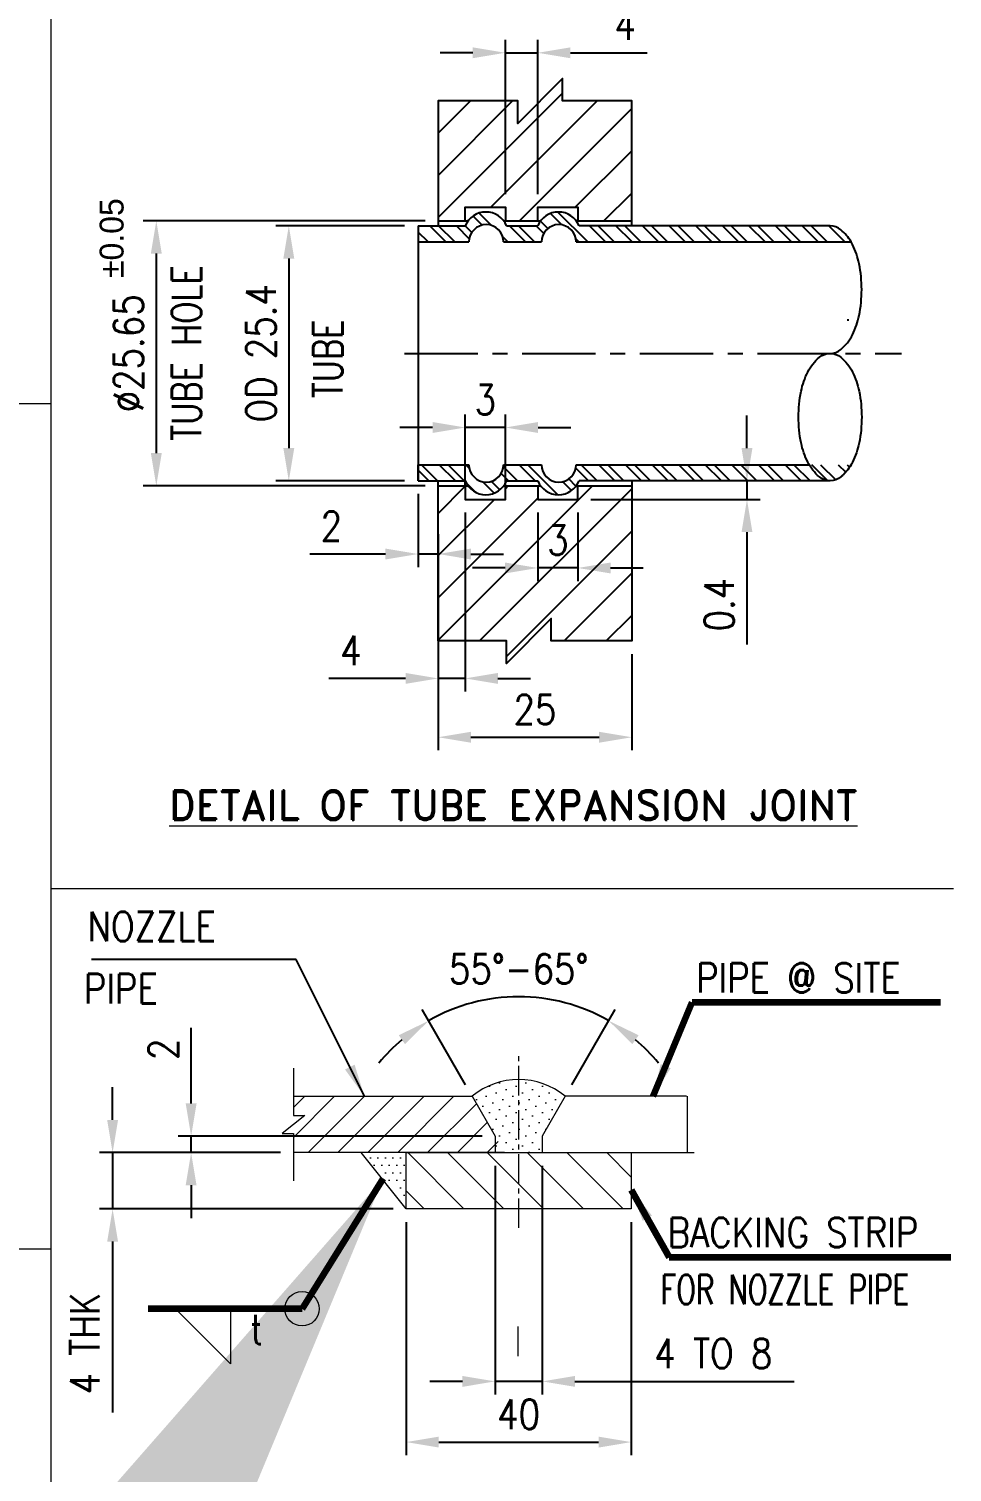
# Model space of a CAD drawing. Header units: millimetres. Extents: x 10144 to 11200, y -168 to 270.
# Drawn here: x 10407.9 to 10478.5, y -80.1 to 30.2 of the extents above; entities that cross this region are included whole.
import ezdxf
from ezdxf.enums import TextEntityAlignment as Align

# ---------------------------------------------------------------- set-up
doc = ezdxf.new("R2010")
doc.units = ezdxf.units.MM
doc.header["$LTSCALE"] = 3
for name, pattern in [('CENTER', [2, 1.25, -0.25, 0.25, -0.25]), ('CENTER2', [1.125, 0.75, -0.125, 0.125, -0.125]), ('PHANTOM2', [31.750000000000004, 15.875, -3.175, 3.175, -3.175, 3.175, -3.175])]:
    doc.linetypes.add(name, pattern=pattern)
doc.layers.get('0').update_dxf_attribs({"color": 5})
for name, color, linetype, lineweight in [('C_Center', 1, 'CENTER2', 9), ('D_Dimension', 6, 'Continuous', 9), ('E_Equipment', 5, 'Continuous', 13), ('Ha_Hatch', 1, 'Continuous', 5), ('I_Inside Diameter', 6, 'Continuous', 9), ('P_Phantom', 9, 'PHANTOM2', 13), ('T_Text', 5, 'Continuous', 13), ('W_Weld', 2, 'WELD', 18)]:
    doc.layers.add(name, color=color, linetype=linetype, lineweight=lineweight)
doc.layers.add('CEN', color=1, linetype='CENTER')
doc.layers.add('TEXT', color=5, linetype='Continuous')
doc.styles.add('ISOCP3', font='isocp3.shx')
doc.styles.add('NORMAL', font='ROMANS.SHX', dxfattribs={"width": 0.8})
doc.styles.add('ROMAND', font='romand')
doc.styles.add('ROMANS', font='ROMANS.shx', dxfattribs={"width": 0.85})
doc.styles.get("Standard").update_dxf_attribs({"font": 'txt', "width": 0.9})
doc.linetypes.add('WELD', pattern='A,0.004164,["x",ROMANS,S=0.004926,R=0,X=0,Y=-0.001649],0.008152', length=0.012316)
doc.dimstyles.new('111', dxfattribs={"dimscale": 40, "dimtxt": 2.5, "dimasz": 2.5, "dimexe": 1, "dimexo": 1, "dimgap": 1, "dimtad": 1, "dimdec": 0, "dimzin": 0, "dimdsep": 46, "dimtxsty": 'ROMANS', "dimcen": 1, "dimclrd": 6, "dimclre": 6, "dimclrt": 5, "dimadec": 0, "dimazin": 0, "dimtfac": 1, "dimtdec": 0, "dimtmove": 0, "dimatfit": 3, "dimfxl": 1, "dimtolj": 1, "dimtzin": 0, "dimlwd": -1, "dimlwe": -1, "dimarcsym": 0})
doc.dimstyles.new('MEGA_STD$0', dxfattribs={"dimtxt": 2.5, "dimasz": 2.5, "dimexe": 1, "dimexo": 1, "dimgap": 1, "dimtad": 1, "dimdec": 1, "dimdsep": 46, "dimtxsty": 'ISOCP3', "dimcen": 1, "dimclrd": 6, "dimclre": 6, "dimclrt": 5, "dimadec": 0, "dimazin": 0, "dimtfac": 1, "dimtdec": 1, "dimtmove": 0, "dimatfit": 3, "dimfxl": 1, "dimtolj": 1, "dimarcsym": 0})

# ---------------------------------------------------------------- blocks, each defined once
blk = doc.blocks.new('*D2795')
at = {"layer": 'Defpoints', "color": 0}
for p in [(10439.20402051492, 15.50949432079276), (10417.63893299697, -4.746040036615219), (10439.20402051492, -4.74604003661522)]:
    blk.add_point(p, dxfattribs=at)
at = {"layer": 'E_Equipment', "color": 6, "linetype": 'ByBlock', "lineweight": -2}
for p, q in [((10438.20402051492, 15.50949432079276), (10416.63893299697, 15.50949432079276)), ((10417.63893299697, 13.00949432079276), (10417.63893299697, -2.246040036615219)), ((10438.20402051492, -4.74604003661522), (10416.63893299697, -4.746040036615219))]:
    blk.add_line(p, q, dxfattribs=at)
at = {"layer": 'E_Equipment', "color": 6}
for points in [[(10418.05559966363, 13.00949432079276), (10417.2222663303, 13.00949432079276), (10417.63893299697, 15.50949432079276)], [(10417.2222663303, -2.246040036615219), (10418.05559966363, -2.246040036615219), (10417.63893299697, -4.746040036615219)]]:
    blk.add_solid(points, dxfattribs=at)
at = {"layer": 'E_Equipment', "color": 5, "insert": (10415.51393299697, 5.381727142088772), "char_height": 2.25, "attachment_point": 5, "rotation": 90, "style": 'ROMANS'}
blk.add_mtext('\\A1;%%C25.65', dxfattribs=at)
blk = doc.blocks.new('*D2796')
at = {"layer": 'Defpoints', "color": 0}
for p in [(10437.62641569301, 15.12586677614465), (10427.77422899888, -4.362412491965746), (10437.62641569301, -4.362412491965747)]:
    blk.add_point(p, dxfattribs=at)
at = {"layer": 'E_Equipment', "color": 6, "linetype": 'ByBlock', "lineweight": -2}
for p, q in [((10436.62641569301, 15.12586677614465), (10426.77422899888, 15.12586677614465)), ((10427.77422899888, 12.62586677614465), (10427.77422899888, -1.862412491965747)), ((10436.62641569301, -4.362412491965747), (10426.77422899888, -4.362412491965747))]:
    blk.add_line(p, q, dxfattribs=at)
at = {"layer": 'E_Equipment', "color": 6}
for points in [[(10428.19089566555, 12.62586677614465), (10427.35756233222, 12.62586677614465), (10427.77422899888, 15.12586677614465)], [(10427.35756233222, -1.862412491965747), (10428.19089566555, -1.862412491965747), (10427.77422899888, -4.362412491965747)]]:
    blk.add_solid(points, dxfattribs=at)
at = {"layer": 'E_Equipment', "color": 5, "insert": (10425.64922899888, 5.381727142091127), "char_height": 2.25, "attachment_point": 5, "rotation": 90, "style": 'ROMANS'}
blk.add_mtext('\\A1;OD 25.4', dxfattribs=at)
blk = doc.blocks.new('*D2797')
at = {"layer": 'Defpoints', "color": 0}
for p in [(10441.26919534733, -5.780281456089536), (10439.20402051492, -9.316364121194775), (10439.20402051492, -19.46497072968952)]:
    blk.add_point(p, dxfattribs=at)
at = {"layer": 'E_Equipment', "color": 6, "linetype": 'ByBlock', "lineweight": -2}
for p, q in [((10441.26919534733, -6.780281456089536), (10441.26919534733, -20.46497072968952)), ((10439.20402051492, -10.31636412119478), (10439.20402051492, -20.46497072968952)), ((10436.70402051492, -19.46497072968952), (10430.83794908634, -19.46497072968952)), ((10441.26919534733, -19.46497072968952), (10439.20402051492, -19.46497072968952)), ((10443.76919534733, -19.46497072968952), (10446.26919534733, -19.46497072968952))]:
    blk.add_line(p, q, dxfattribs=at)
at = {"layer": 'E_Equipment', "color": 6}
for points in [[(10436.70402051492, -19.88163739635619), (10436.70402051492, -19.04830406302285), (10439.20402051492, -19.46497072968952)], [(10443.76919534733, -19.04830406302285), (10443.76919534733, -19.88163739635619), (10441.26919534733, -19.46497072968952)]]:
    blk.add_solid(points, dxfattribs=at)
at = {"layer": 'E_Equipment', "color": 5, "insert": (10432.52098480063, -17.33997072968952), "char_height": 2.25, "attachment_point": 5, "style": 'ROMANS'}
blk.add_mtext('\\A1;4', dxfattribs=at)
blk = doc.blocks.new('*D2798')
at = {"layer": 'Defpoints', "color": 0}
for p in [(10439.20402051492, -16.60038110403319), (10454.00108295133, -16.60038110403388), (10454.00108295133, -23.96249173294106)]:
    blk.add_point(p, dxfattribs=at)
at = {"layer": 'E_Equipment', "color": 6, "linetype": 'ByBlock', "lineweight": -2}
for p, q in [((10439.20402051492, -17.60038110403319), (10439.20402051492, -24.96249173294106)), ((10454.00108295133, -17.60038110403388), (10454.00108295133, -24.96249173294106)), ((10441.70402051492, -23.96249173294106), (10451.50108295133, -23.96249173294106))]:
    blk.add_line(p, q, dxfattribs=at)
at = {"layer": 'E_Equipment', "color": 6}
for points in [[(10441.70402051492, -23.5458250662744), (10441.70402051492, -24.37915839960773), (10439.20402051492, -23.96249173294106)], [(10451.50108295133, -24.37915839960773), (10451.50108295133, -23.5458250662744), (10454.00108295133, -23.96249173294106)]]:
    blk.add_solid(points, dxfattribs=at)
at = {"layer": 'E_Equipment', "color": 5, "insert": (10446.60255173312, -21.83749173294106), "char_height": 2.25, "attachment_point": 5, "style": 'ROMANS'}
blk.add_mtext('\\A1;25', dxfattribs=at)
blk = doc.blocks.new('*D2799')
at = {"layer": 'Defpoints', "color": 0}
for p in [(10437.66951033632, -4.362412491967424), (10439.20402051492, -7.450420559862566), (10437.66951033632, -9.956467841853152)]:
    blk.add_point(p, dxfattribs=at)
at = {"layer": 'E_Equipment', "color": 6, "linetype": 'ByBlock', "lineweight": -2}
for p, q in [((10437.66951033632, -5.362412491967424), (10437.66951033632, -10.95646784185315)), ((10439.20402051492, -8.450420559862566), (10439.20402051492, -10.95646784185315)), ((10435.16951033632, -9.956467841853152), (10429.39451033632, -9.956467841853152)), ((10439.20402051492, -9.956467841853152), (10437.66951033632, -9.956467841853152)), ((10441.70402051492, -9.956467841853152), (10444.20402051492, -9.956467841853152))]:
    blk.add_line(p, q, dxfattribs=at)
at = {"layer": 'E_Equipment', "color": 6}
for points in [[(10435.16951033632, -10.37313450851982), (10435.16951033632, -9.539801175186486), (10437.66951033632, -9.956467841853152)], [(10441.70402051492, -9.539801175186486), (10441.70402051492, -10.37313450851982), (10439.20402051492, -9.956467841853152)]]:
    blk.add_solid(points, dxfattribs=at)
at = {"layer": 'E_Equipment', "color": 5, "insert": (10431.03201033632, -7.831467841853152), "char_height": 2.25, "attachment_point": 5, "style": 'ROMANS'}
blk.add_mtext('\\A1;2', dxfattribs=at)
blk = doc.blocks.new('*D2800')
at = {"layer": 'Defpoints', "color": 0}
for p in [(10446.81734200146, -5.780281456089536), (10449.88636235864, -5.780281456089536), (10446.81734200146, -11.0242963308476)]:
    blk.add_point(p, dxfattribs=at)
at = {"layer": 'E_Equipment', "color": 6, "linetype": 'ByBlock', "lineweight": -2}
for p, q in [((10446.81734200146, -6.780281456089536), (10446.81734200146, -12.0242963308476)), ((10449.88636235864, -6.780281456089536), (10449.88636235864, -12.0242963308476)), ((10444.31734200146, -11.0242963308476), (10441.81734200146, -11.0242963308476)), ((10449.88636235864, -11.0242963308476), (10446.81734200146, -11.0242963308476)), ((10452.38636235864, -11.0242963308476), (10454.88636235864, -11.0242963308476))]:
    blk.add_line(p, q, dxfattribs=at)
at = {"layer": 'E_Equipment', "color": 6}
for points in [[(10444.31734200146, -11.44096299751427), (10444.31734200146, -10.60762966418094), (10446.81734200146, -11.0242963308476)], [(10452.38636235864, -10.60762966418094), (10452.38636235864, -11.44096299751427), (10449.88636235864, -11.0242963308476)]]:
    blk.add_solid(points, dxfattribs=at)
at = {"layer": 'E_Equipment', "color": 5, "insert": (10448.35185218005, -8.899296330847601), "char_height": 2.25, "attachment_point": 5, "style": 'ROMANS'}
blk.add_mtext('\\A1;3', dxfattribs=at)
blk = doc.blocks.new('*D2801')
at = {"layer": 'Defpoints', "color": 0}
for p in [(10441.26919534733, -0.2871933176831929), (10441.26919534733, -5.780281456089536), (10444.33821570451, -5.780281456089536)]:
    blk.add_point(p, dxfattribs=at)
at = {"layer": 'E_Equipment', "color": 6, "linetype": 'ByBlock', "lineweight": -2}
for p, q in [((10441.26919534733, -4.780281456089536), (10441.26919534733, 0.7128066823168071)), ((10444.33821570451, -4.780281456089536), (10444.33821570451, 0.7128066823168071)), ((10438.76919534733, -0.2871933176831929), (10436.26919534733, -0.2871933176831929)), ((10444.33821570451, -0.2871933176831929), (10441.26919534733, -0.2871933176831929)), ((10446.83821570451, -0.2871933176831929), (10449.33821570451, -0.2871933176831929))]:
    blk.add_line(p, q, dxfattribs=at)
at = {"layer": 'E_Equipment', "color": 6}
for points in [[(10438.76919534733, -0.7038599843498596), (10438.76919534733, 0.1294733489834738), (10441.26919534733, -0.2871933176831929)], [(10446.83821570451, 0.1294733489834738), (10446.83821570451, -0.7038599843498596), (10444.33821570451, -0.2871933176831929)]]:
    blk.add_solid(points, dxfattribs=at)
at = {"layer": 'E_Equipment', "color": 5, "insert": (10442.80370552592, 1.837806682316807), "char_height": 2.25, "attachment_point": 5, "style": 'ROMANS'}
blk.add_mtext('\\A1;3', dxfattribs=at)
blk = doc.blocks.new('*D2802')
at = {"layer": 'Defpoints', "color": 0}
for p in [(10446.81734200146, 28.35476103643336), (10444.33821570451, 16.54373574026678), (10446.81734200146, 16.54373574026678)]:
    blk.add_point(p, dxfattribs=at)
at = {"layer": 'E_Equipment', "color": 6, "linetype": 'ByBlock', "lineweight": -2}
for p, q in [((10444.33821570451, 17.54373574026678), (10444.33821570451, 29.35476103643336)), ((10446.81734200146, 17.54373574026678), (10446.81734200146, 29.35476103643336)), ((10441.83821570451, 28.35476103643336), (10439.33821570451, 28.35476103643336)), ((10444.33821570451, 28.35476103643336), (10446.81734200146, 28.35476103643336)), ((10449.31734200146, 28.35476103643336), (10455.18341343003, 28.35476103643336))]:
    blk.add_line(p, q, dxfattribs=at)
at = {"layer": 'E_Equipment', "color": 6}
for points in [[(10441.83821570451, 27.9380943697667), (10441.83821570451, 28.77142770310003), (10444.33821570451, 28.35476103643336)], [(10449.31734200146, 28.77142770310003), (10449.31734200146, 27.9380943697667), (10446.81734200146, 28.35476103643336)]]:
    blk.add_solid(points, dxfattribs=at)
at = {"layer": 'E_Equipment', "color": 5, "insert": (10453.50037771575, 30.47976103643336), "char_height": 2.25, "attachment_point": 5, "style": 'ROMANS'}
blk.add_mtext('\\A1;4', dxfattribs=at)
blk = doc.blocks.new('*D2803')
at = {"layer": 'Defpoints', "color": 0}
for p in [(10466.12810493775, -4.362412491967424), (10449.88636235864, -5.780281456089536), (10462.81819745077, -5.780281456089537)]:
    blk.add_point(p, dxfattribs=at)
at = {"layer": 'E_Equipment', "color": 6, "linetype": 'ByBlock', "lineweight": -2}
for p, q in [((10462.81819745077, -1.862412491967424), (10462.81819745077, 0.6375875080325759)), ((10465.12810493775, -4.362412491967424), (10461.81819745077, -4.362412491967424)), ((10462.81819745077, -4.362412491967424), (10462.81819745077, -5.780281456089537)), ((10450.88636235864, -5.780281456089536), (10463.81819745077, -5.780281456089537)), ((10462.81819745077, -8.280281456089536), (10462.81819745077, -16.8784957418033))]:
    blk.add_line(p, q, dxfattribs=at)
at = {"layer": 'E_Equipment', "color": 6}
for points in [[(10462.4015307841, -1.862412491967424), (10463.23486411743, -1.862412491967424), (10462.81819745077, -4.362412491967424)], [(10463.23486411743, -8.280281456089536), (10462.4015307841, -8.280281456089536), (10462.81819745077, -5.780281456089537)]]:
    blk.add_solid(points, dxfattribs=at)
at = {"layer": 'E_Equipment', "color": 5, "insert": (10460.69319745077, -13.82938859894642), "char_height": 2.25, "attachment_point": 5, "rotation": 90, "style": 'ROMANS'}
blk.add_mtext('\\A1;0.4', dxfattribs=at)
blk = doc.blocks.new('*X3016')
at = {"color": 0}
for p, q in [((2174.610599627222, 2333.709625394195), (2211.064299060948, 2370.163324827921)), ((2174.610599627222, 2360.22612968869), (2184.547794766453, 2370.163324827921)), ((2187.580803355444, 2320.163324827922), (2237.580803355444, 2370.163324827921)), ((2214.09730764994, 2320.163324827922), (2264.097307649939, 2370.163324827921)), ((2240.613811944435, 2320.163324827922), (2290.613811944435, 2370.163324827921)), ((2267.130316238931, 2320.163324827922), (2317.13031623893, 2370.163324827922)), ((2293.646820533426, 2320.163324827922), (2337.051117239806, 2363.567621534302)), ((2320.163324827922, 2320.163324827922), (2346.756831431151, 2346.756831431151)), ((2346.679829122417, 2320.163324827922), (2356.462545622496, 2329.946041328))]:
    blk.add_line(p, q, dxfattribs=at)
blk = doc.blocks.new('*X3017')
at = {"color": 0}
for p, q in [((2326.030752884637, 2270.163324827922), (2276.030752884636, 2320.163324827922)), ((2361.386091943964, 2270.163324827922), (2311.386091943963, 2320.163324827922)), ((2396.741431003291, 2270.163324827922), (2346.741431003291, 2320.163324827922)), ((2432.096770062619, 2270.163324827922), (2382.096770062618, 2320.163324827922)), ((2467.452109121946, 2270.163324827922), (2417.452109121946, 2320.163324827922)), ((2474.610599627222, 2298.360173381973), (2452.807448181273, 2320.163324827922)), ((2290.675413825309, 2270.163324827922), (2274.610599627222, 2286.228139026009))]:
    blk.add_line(p, q, dxfattribs=at)
blk = doc.blocks.new('*D3028')
at = {"layer": 'Defpoints', "color": 0}
for p in [(10443.55101546907, -55.71222226744192), (10447.1614233263, -55.71222226744192), (10443.55101546907, -73.19906885907818)]:
    blk.add_point(p, dxfattribs=at)
at = {"layer": 'E_Equipment', "color": 6, "linetype": 'ByBlock', "lineweight": -2}
for p, q in [((10443.55101546907, -56.71222226744192), (10443.55101546907, -74.19906885907818)), ((10447.1614233263, -56.71222226744192), (10447.1614233263, -74.19906885907818)), ((10441.05101546907, -73.19906885907818), (10438.55101546907, -73.19906885907818)), ((10447.1614233263, -73.19906885907818), (10443.55101546907, -73.19906885907818)), ((10449.6614233263, -73.19906885907818), (10466.43297361239, -73.19906885907818))]:
    blk.add_line(p, q, dxfattribs=at)
at = {"layer": 'E_Equipment', "color": 6}
for points in [[(10441.05101546907, -73.61573552574485), (10441.05101546907, -72.78240219241151), (10443.55101546907, -73.19906885907818)], [(10449.6614233263, -72.78240219241151), (10449.6614233263, -73.61573552574485), (10447.1614233263, -73.19906885907818)]]:
    blk.add_solid(points, dxfattribs=at)
at = {"layer": 'E_Equipment', "color": 5, "insert": (10460.24190218382, -71.07406885907818), "char_height": 2.25, "attachment_point": 5, "style": 'ROMANS'}
blk.add_mtext('\\A1;4 TO 8', dxfattribs=at)
blk = doc.blocks.new('*D3029')
at = {"layer": 'Defpoints', "color": 0}
for p in [(10436.74518245086, -60.01774074085731), (10453.96725634442, -60.01774074085731), (10453.96725634442, -77.83824760420325)]:
    blk.add_point(p, dxfattribs=at)
at = {"layer": 'E_Equipment', "color": 6, "linetype": 'ByBlock', "lineweight": -2}
for p, q in [((10436.74518245086, -61.01774074085731), (10436.74518245086, -78.83824760420325)), ((10453.96725634442, -61.01774074085731), (10453.96725634442, -78.83824760420325)), ((10439.24518245086, -77.83824760420325), (10451.46725634442, -77.83824760420325))]:
    blk.add_line(p, q, dxfattribs=at)
at = {"layer": 'E_Equipment', "color": 6}
for points in [[(10439.24518245086, -77.42158093753658), (10439.24518245086, -78.25491427086992), (10436.74518245086, -77.83824760420325)], [(10451.46725634442, -78.25491427086992), (10451.46725634442, -77.42158093753658), (10453.96725634442, -77.83824760420325)]]:
    blk.add_solid(points, dxfattribs=at)
at = {"layer": 'E_Equipment', "color": 5, "insert": (10445.35621939764, -75.71324760420325), "char_height": 2.25, "attachment_point": 5, "style": 'ROMANS'}
blk.add_mtext('\\A1;40', dxfattribs=at)
blk = doc.blocks.new('*D3030')
at = {"layer": 'Defpoints', "color": 0}
for p in [(10442.96255944963, -44.00144630994646), (10441.79404752964, -51.40670379402661), (10448.91839126554, -51.40670379402661), (10444.27983977934, -55.71222226744192), (10446.43259901603, -55.71222226744192)]:
    blk.add_point(p, dxfattribs=at)
at = {"layer": 'E_Equipment', "color": 6, "linetype": 'ByBlock', "lineweight": -2}
for p, q in [((10441.29404752962, -50.54067839024934), (10437.96395027028, -44.77278074311951)), ((10449.41839126552, -50.5406783902318), (10452.74848852472, -44.77278074286174))]:
    blk.add_line(p, q, dxfattribs=at)
for start, end in [(60.00000000118553, 120.0000000008115), (130.4056072252055, 140.8112144496019), (39.18878555239105, 49.59439277678744)]:
    blk.add_arc((10445.35621939773, -57.57656645465414), 13.7845382545226, start, end, dxfattribs=at)
at = {"layer": 'E_Equipment', "color": 6}
for points in [[(10436.66135533404, -47.42045218550352), (10436.1809617505, -46.7395216094947), (10438.4639502703, -45.63880614689678)], [(10454.53147704457, -46.73952160917522), (10454.05108346106, -47.42045218520071), (10452.24848852474, -45.63880614665655)]]:
    blk.add_solid(points, dxfattribs=at)
at = {"layer": 'E_Equipment', "color": 5, "insert": (10445.35621939768, -41.66702820013154), "char_height": 2.25, "attachment_point": 5, "style": 'ROMANS'}
blk.add_mtext('55%%D-65%%D', dxfattribs=at)
blk = doc.blocks.new('*D3031')
at = {"layer": 'Defpoints', "color": 0}
for p in [(10420.30259381008, -54.44986153217769), (10443.55101546907, -54.44986153217769), (10428.13414550412, -55.71222226781617)]:
    blk.add_point(p, dxfattribs=at)
at = {"layer": 'E_Equipment', "color": 6, "linetype": 'ByBlock', "lineweight": -2}
for p, q in [((10420.30259381008, -51.94986153217769), (10420.30259381008, -46.17486153217623)), ((10442.55101546907, -54.44986153217769), (10419.30259381008, -54.44986153217769)), ((10420.30259381008, -55.71222226781617), (10420.30259381008, -54.44986153217769)), ((10427.13414550412, -55.71222226781617), (10419.30259381008, -55.71222226781617)), ((10420.30259381008, -58.21222226781617), (10420.30259381008, -60.71222226781617))]:
    blk.add_line(p, q, dxfattribs=at)
at = {"layer": 'E_Equipment', "color": 6}
for points in [[(10419.88592714341, -51.94986153217769), (10420.71926047674, -51.94986153217769), (10420.30259381008, -54.44986153217769)], [(10420.71926047674, -58.21222226781617), (10419.88592714341, -58.21222226781617), (10420.30259381008, -55.71222226781617)]]:
    blk.add_solid(points, dxfattribs=at)
at = {"layer": 'E_Equipment', "color": 5, "insert": (10418.17759381008, -47.81236153217696), "char_height": 2.25, "attachment_point": 5, "rotation": 90, "style": 'ROMANS'}
blk.add_mtext('\\A1;2', dxfattribs=at)
blk = doc.blocks.new('*D3032')
at = {"layer": 'Defpoints', "color": 0}
for p in [(10428.13414550412, -55.71222226781617), (10414.29723975484, -60.0177407408573), (10436.74518245086, -60.01774074085731)]:
    blk.add_point(p, dxfattribs=at)
at = {"layer": 'E_Equipment', "color": 6, "linetype": 'ByBlock', "lineweight": -2}
for p, q in [((10414.29723975484, -53.21222226781617), (10414.29723975484, -50.71222226781617)), ((10427.13414550412, -55.71222226781617), (10413.29723975484, -55.71222226781617)), ((10414.29723975484, -55.71222226781617), (10414.29723975484, -60.01774074085731)), ((10435.74518245086, -60.01774074085731), (10413.29723975484, -60.01774074085731)), ((10414.29723975484, -62.51774074085731), (10414.29723975484, -75.57845502657253))]:
    blk.add_line(p, q, dxfattribs=at)
at = {"layer": 'E_Equipment', "color": 6}
for points in [[(10413.88057308818, -53.21222226781617), (10414.71390642151, -53.21222226781617), (10414.29723975484, -55.71222226781617)], [(10414.71390642151, -62.51774074085731), (10413.88057308818, -62.51774074085731), (10414.29723975484, -60.01774074085731)]]:
    blk.add_solid(points, dxfattribs=at)
at = {"layer": 'E_Equipment', "color": 5, "insert": (10412.17223975484, -70.29809788371492), "char_height": 2.25, "attachment_point": 5, "rotation": 90, "style": 'ROMANS'}
blk.add_mtext('\\A1;4 THK', dxfattribs=at)

msp = doc.modelspace()

# ---------------------------------------------------------------- hatches: boundary and pattern name
h = msp.add_hatch()
h.set_pattern_fill('ANSI31', color=8, scale=18.26797831656341, style=0)
h.set_pattern_definition([(44.99999999999999, (7363.417095340992, 17.54319853990891), (-1.614676418276349, 1.614676418276349), [])])
h.paths.add_polyline_path([(10438.3717518113, -6.526972613734184), (10442.10146405094, -6.526972613734184), (10442.10146405094, -11.32231692183212), (10438.3717518113, -11.32231692183212)], flags=9)
h.paths.add_polyline_path([(10446.48699606024, -6.526972613734184), (10450.21670829987, -6.526972613734184), (10450.21670829987, -11.32231692183212), (10446.48699606024, -11.32231692183212)], flags=24)
h.paths.add_polyline_path([(10440.85447707241, -6.526972613734184), (10444.58418931203, -6.526972613734184), (10444.58418931203, -11.32231692183212), (10440.85447707241, -11.32231692183212)], flags=24)
h.paths.add_polyline_path([(10443.71292273317, -6.526972613734184), (10447.4426349728, -6.526972613734184), (10447.4426349728, -11.32231692183212), (10443.71292273317, -11.32231692183212)], flags=24)
h.paths.add_polyline_path([(10447.82994856726, -16.60038110403388), (10454.00108295133, -16.60038110403388), (10454.00108295133, -4.74604003661655), (10449.88636235864, -4.746040036616895), (10449.88636235864, -5.780281456089536), (10446.81734200146, -5.780281456089536), (10446.81734200146, -4.746040036616895), (10444.33821570451, -4.746040036615884), (10444.33821570451, -5.780281456089536), (10441.26919534733, -5.780281456089536), (10441.26919534733, -4.74604003661554), (10439.20402051492, -4.74604003661554), (10439.20402051492, -16.60038110403353), (10444.41940759574, -16.60038110403388), (10444.41940759574, -18.32670505494888), (10447.82994856726, -14.87405715311819)])
h.paths.add_polyline_path([(10445.28997699215, 24.6715084397138), (10439.20402051492, 24.6715084397138), (10439.20402051492, 15.50949432079276), (10441.26919534733, 15.50949432079276), (10441.26919534733, 16.54373574026644), (10444.33821570451, 16.54373574026644), (10444.33821570451, 15.50949432079276), (10446.81734200146, 15.50949432079377), (10446.81734200146, 16.54373574026644), (10449.88636235864, 16.54373574026644), (10449.88636235864, 15.50949432079377), (10454.00108295133, 15.50949432079311), (10454.00108295133, 24.6715084397138), (10448.70647731866, 24.6715084397138), (10448.70647731866, 26.39783239062949), (10445.28997699214, 22.94518448879912)])
h = msp.add_hatch()
h.set_pattern_fill('ANSI32', color=8, scale=3.836275446478317, angle=90, style=0)
h.set_pattern_definition([(135, (10017.40701273475, -585.0420719416874), (-1.017246143514101, -1.0172461435141), []), (135, (10017.40701273475, -584.3639078471494), (-1.017246143514101, -1.0172461435141), [])])
edge = h.paths.add_edge_path()
edge.add_line((10449.75054175621, 13.89825863327163), (10470.7783503134, 13.89825863327163))
edge.add_arc((10467.75137825571, 12.14463224104779), 3.498251757887197, 30.08515095192864, 50.13016145197799)
edge.add_arc((10469.17690743932, 13.85137097902599), 1.274495797118825, 50.13016145202957, 89.9999999999568)
edge.add_line((10469.17690743932, 15.12586677614465), (10449.98097563873, 15.12586677614465))
edge.add_arc((10448.39674269643, 14.47014346518593), 1.714574896601968, 22.48495056385458, 157.5150494361874)
edge.add_line((10446.81250975413, 15.12586677614465), (10444.4328289846, 15.12586677614465))
edge.add_arc((10442.8485960423, 14.47014346518593), 1.714574896601968, 22.48495056385458, 157.5150494361874)
edge.add_line((10441.26436309999, 15.12586677614465), (10437.66951033632, 15.12586677614465))
edge.add_line((10437.66951033632, 15.12586677614465), (10437.66951033632, 13.89825863327129))
edge.add_line((10437.66951033632, 13.89825863327163), (10441.55240545314, 13.89825863327163))
edge.add_arc((10442.87740027762, 13.89380469328172), 1.325002310372128, 0.19259773530467328, 179.8074022648996, ccw=False)
edge.add_line((10444.20239510209, 13.89825863327163), (10447.10055210727, 13.89825863327163))
edge.add_arc((10448.42554693174, 13.89380469328172), 1.325002310372128, 0.19259773530467328, 179.8074022648996, ccw=False)
h = msp.add_hatch()
h.set_pattern_fill('ANSI32', color=8, scale=3.836275446478317, angle=90, style=0)
h.set_pattern_definition([(135, (5156.272739283253, -1222.35967632155), (-1.0172461435141, -1.0172461435141), []), (135, (5156.272739283253, -1221.681512227011), (-1.0172461435141, -1.0172461435141), [])])
edge = h.paths.add_edge_path()
edge.add_line((10449.75054175621, -3.134804349094061), (10470.7783503134, -3.134804349094061))
edge.add_arc((10467.75137825571, -1.381177956872913), 3.498251757886376, 309.86983854804896, 329.9148490480946, ccw=False)
edge.add_arc((10469.17690743932, -3.087916694847784), 1.274495797120099, 269.99999999999966, 309.8698385479226, ccw=False)
edge.add_line((10469.17690743932, -4.362412491967769), (10449.98097563873, -4.362412491967769))
edge.add_arc((10448.39674269643, -3.706689181008708), 1.714574896601968, 202.4849505633883, 337.51504943662, ccw=False)
edge.add_line((10446.81250975413, -4.362412491967769), (10444.4328289846, -4.362412491967769))
edge.add_arc((10442.8485960423, -3.706689181008708), 1.714574896601968, 202.4849505633883, 337.51504943662, ccw=False)
edge.add_line((10441.26436309999, -4.362412491967769), (10437.66951033632, -4.362412491967769))
edge.add_line((10437.66951033632, -4.362412491967769), (10437.66951033632, -3.134804349094062))
edge.add_line((10437.66951033632, -3.134804349094061), (10441.55240545314, -3.134804349094061))
edge.add_arc((10442.87740027762, -3.130350409104838), 1.325002310372128, 180.1925977351004, 359.807402264689)
edge.add_line((10444.20239510209, -3.134804349094061), (10447.10055210727, -3.134804349094061))
edge.add_arc((10448.42554693174, -3.130350409104838), 1.325002310372128, 180.1925977351004, 359.807402264689)
at = {"layer": 'W_Weld'}
h = msp.add_hatch(dxfattribs=at)
h.set_pattern_fill('DOTS', color=256, scale=0.4499999999999999, angle=315, style=0)
h.set_pattern_definition([(315, (10108.47561576779, 2392.468928201422), (0.7577091102152096, 0.2525697034050697), [0, -0.7143749999999998])])
h.paths.add_polyline_path([(10447.1614233263, -55.71222226744192), (10447.1614233263, -54.44986153217769), (10448.91839126554, -51.40670379402661, 0.1741935592287023), (10445.35621939768, -50.12685401266287), (10445.35621939768, -55.71222226744192)])
h.paths.add_polyline_path([(10445.35621939768, -55.71222226744192), (10445.35621939768, -50.12685401266287, 0.1741935592287062), (10441.79404752964, -51.40670379402661), (10443.55101546907, -54.44986153217769), (10443.55101546907, -55.71222226744192)])
h = msp.add_hatch(dxfattribs=at)
h.set_pattern_fill('DOTS', color=256, scale=9.185400000003392, angle=180, style=0)
h.set_pattern_definition([(360, (10163.33611028997, -334.5327256166499), (0.2870437500001061, 0.574087500000212), [0, -0.5740875000002118])])
h.paths.add_polyline_path([(10436.74518245086, -59.15663704615426), (10433.30076767224, -55.71222226744192), (10436.74518245086, -55.71222226744192)])

# ---------------------------------------------------------------- linework, layer by layer
for p, q in [((10439.20402051492, 15.50949432079276), (10441.48495500632, 15.50949432079276)), ((10444.21223707828, 15.50949432079276), (10447.03310166045, 15.50949432079444)), ((10449.76038373241, 15.50949432079444), (10454.00108295133, 15.50949432079311)), ((10437.66951033632, 15.12586677614465), (10437.66951033632, 13.89825863327163)), ((10437.66951033632, 15.12586677614465), (10441.26436309999, 15.12586677614465)), ((10444.4328289846, 15.12586677614465), (10446.81250975413, 15.12586677614465)), ((10437.66951033632, 13.89825863327163), (10437.66951033632, -4.362412491965747)), ((10437.66951033632, 13.89825863327163), (10441.55240545314, 13.89825863327163)), ((10444.20239510209, 13.89825863327163), (10447.10055210727, 13.89825863327163)), ((10437.66951033632, -4.362412491967424), (10437.66951033632, -3.134804349094061)), ((10437.66951033632, -3.134804349094061), (10441.55240545314, -3.134804349094061)), ((10444.20239510209, -3.134804349094061), (10447.10055210727, -3.134804349094061)), ((10437.66951033632, -4.362412491967424), (10441.26436309999, -4.362412491967424)), ((10444.4328289846, -4.362412491967424), (10446.81250975413, -4.362412491967424)), ((10439.20402051492, -4.74604003661522), (10441.48495500632, -4.74604003661522)), ((10444.21223707828, -4.74604003661522), (10447.03310166045, -4.746040036616895)), ((10449.76038373241, -4.746040036616895), (10454.00108295133, -4.746040036616206))]:
    msp.add_line(p, q)
for points in [[(10454.00108295133, 15.12586677614433), (10454.00108295133, 24.67150843971414), (10448.70647731866, 24.67150843971414), (10448.70647731866, 26.39783239062949), (10445.28997699214, 22.9451844887988), (10445.28997699214, 24.67150843971414), (10439.20402051492, 24.67150843971414), (10439.20402051492, 15.12586677614433)], [(10441.26919534733, 15.50949432079242), (10441.26919534733, 16.54373574026644), (10444.33821570451, 16.54373574026644), (10444.33821570451, 15.50949432079242)], [(10446.81734200146, 15.50949432079242), (10446.81734200146, 16.54373574026644), (10449.88636235864, 16.54373574026644), (10449.88636235864, 15.50949432079242)], [(10449.75054175621, -3.134804349094061), (10467.57546456524, -3.134804349094061)], [(10454.00108295133, -4.362412491965747), (10454.00108295133, -16.60038110403353), (10447.82994856726, -16.60038110403353), (10447.82994856726, -14.87405715311819), (10444.41940759574, -18.32670505494888), (10444.41940759574, -16.60038110403353), (10439.20402051492, -16.60038110403319), (10439.20402051492, -4.362412491965747)], [(10441.26919534733, -4.74604003661522), (10441.26919534733, -5.780281456089536), (10444.33821570451, -5.780281456089536), (10444.33821570451, -4.74604003661522)], [(10446.81734200146, -4.74604003661522), (10446.81734200146, -5.780281456089536), (10449.88636235864, -5.780281456089536), (10449.88636235864, -4.74604003661522)]]:
    msp.add_lwpolyline(points)
for points in [[(10449.75054175621, 13.89825863327163), (10470.7783503134, 13.89825863327163, 0.0876865655471823), (10469.99391748234, 14.82954996391094, 0.1757414449792206), (10469.17690743932, 15.12586677614465), (10449.98097563873, 15.12586677614465)], [(10469.17690743932, 5.38172714208913, 0.1757414449794233), (10469.99391748234, 5.67804395432385, 0.1040113527381309), (10470.88540260045, 6.80872335308241, 0.0645347210072002), (10471.39272361151, 8.282673055772918, 0.0506934049136579), (10471.59308446744, 10.25379695911706, 0.0506934049134137), (10471.39272361151, 12.2249208624565, 0.0645347210072137), (10470.88540260045, 13.69887056515137, 0.0161772442799781), (10470.77835031339, 13.89825863327163, 0.1757414449792206)], [(10470.48992694175, 7.946366820754703, -0.0247503236083598), (10470.61587203248, 7.940128635871789, -0.1040113527381309)], [(10470.7783503134, -3.134804349094061), (10470.7783503134, -3.134804349094061, -0.0876865655471823), (10469.99391748234, -4.066095679733714, -0.1757414449792206), (10469.17690743932, -4.362412491967424), (10449.98097563873, -4.362412491967424)]]:
    msp.add_lwpolyline(points, format="xyb")
msp.add_lwpolyline([(10469.17690743932, 5.38172714208913, -0.1757414449794356), (10469.99391748234, 5.08541032985473, -0.1040113527381309), (10470.88540260045, 3.954730931095825, -0.0645347210072002), (10471.39272361151, 2.480781228404995, -0.0506934049136579), (10471.59308446744, 0.5096573250615184, -0.0506934049134137), (10471.39272361151, -1.46146657827757, -0.0645347210072137), (10470.88540260045, -2.935416280972787, -0.1040113527381719), (10469.99391748234, -4.066095679732703, -0.1757414449791877), (10469.17690743932, -4.362412491965747, -0.1757414449795767), (10468.3598973963, -4.066095679731692, -0.1040113527383232), (10467.46841227819, -2.935416280972787, -0.0645347210068552), (10466.96109126713, -1.461466578279247, -0.0506934049132023), (10466.76073041121, 0.5096573250615184, -0.0506934049132708), (10466.96109126713, 2.480781228406326, -0.0645347210066287), (10467.46841227819, 3.954730931095825, -0.1040113527386267), (10468.3598973963, 5.085410329853373, -0.1757414449803548)], format="xyb", close=True)
for centre, radius, start, end in [((10442.8485960423, 14.47014346518593), 1.714574896601968, 22.48495056437517, 157.515049435605), ((10448.39674269643, 14.47014346518593), 1.714574896601968, 22.48495056437517, 157.5150494356215), ((10442.87740027762, 13.89380469328172), 1.325002310372128, 0.1925977351028139, 179.8074022648975), ((10448.42554693174, 13.89380469328172), 1.325002310372128, 0.1925977351025066, 179.8074022648975), ((10442.87740027762, -3.130350409104838), 1.325002310372128, 180.1925977351015, 359.8074022648982), ((10448.42554693174, -3.130350409104838), 1.325002310372128, 180.1925977351015, 359.8074022648985), ((10442.8485960423, -3.706689181009054), 1.714574896601968, 202.4849505643949, 337.5150494356243), ((10448.39674269643, -3.706689181009054), 1.714574896601968, 202.4849505643785, 337.5150494356243)]:
    msp.add_arc(centre, radius, start, end)
at = {"layer": 'C_Center'}
for p, q in [((10445.35621939768, -61.46424447829972), (10445.35621939768, -48.16369760332577)), ((10445.28540220005, -69.01094821853073), (10445.28540220005, -71.59393897374136))]:
    msp.add_line(p, q, dxfattribs=at)
at = {"layer": 'CEN', "ltscale": 1.5}
msp.add_line((10436.6145253822, 5.381727142091126), (10474.64861227143, 5.381727142091126), dxfattribs=at)
at = {"layer": 'D_Dimension'}
for p, q in [((10423.32430062259, -71.86285990900771), (10419.14287872289, -67.68143800930531)), ((10423.32430062259, -67.68143800930531), (10423.32430062259, -71.86285990900771))]:
    msp.add_line(p, q, dxfattribs=at)
msp.add_circle((10428.78943251086, -67.64991912368063), 1.312499999999702, dxfattribs=at)
at = {"layer": 'E_Equipment'}
for p, q in [((10409.56728733445, 138.3678968054229), (10409.56728733445, -162.4655470727963)), ((10165.35907432483, 1.558648059500513), (10409.56728733445, 1.558648059500513)), ((10409.56728733445, -35.51911350036841), (10478.6184409243, -35.51911350036841)), ((10428.13414550412, -51.40670379402661), (10441.79404752964, -51.40670379402661)), ((10458.19573110491, -51.40670379402661), (10448.91839126554, -51.40670379402661)), ((10458.27277481788, -55.71222226744192), (10458.26895601841, -51.40680691351292)), ((10165.35907432483, -63.06149822862392), (10409.56728733445, -63.06149822862392))]:
    msp.add_line(p, q, dxfattribs=at)
msp.add_lwpolyline([(10436.74518245086, -55.71222226744192), (10453.96725634442, -55.71222226744192), (10453.96725634442, -60.01774074085731), (10436.74518245086, -60.01774074085731)], close=True, dxfattribs=at)
at = {"layer": 'I_Inside Diameter'}
for p, q in [((10444.27983977934, -55.71222226744192), (10428.13414550412, -55.71222226744192)), ((10446.43259901603, -55.71222226744192), (10458.76796822143, -55.71222226744192))]:
    msp.add_line(p, q, dxfattribs=at)
at = {"layer": 'P_Phantom', "ltscale": 0.6}
msp.add_lwpolyline([(10428.13414550412, -49.25394455731885), (10428.13414550412, -52.87058007497683), (10428.99524919878, -52.87058007497683), (10427.27304180927, -54.2483459864917), (10428.13414550412, -54.2483459864917), (10428.13414550412, -57.86498150414965)], dxfattribs=at)
at = {"layer": 'W_Weld'}
for p, q in [((10441.79404752964, -51.40670379402661), (10443.55101546907, -54.44986153217769)), ((10448.91839126554, -51.40670379402661), (10447.1614233263, -54.44986153217769)), ((10443.55101546907, -54.44986153217769), (10443.55101546907, -55.71222226744192)), ((10447.1614233263, -54.44986153217769), (10447.1614233263, -55.71222226744192)), ((10436.74518245086, -60.01774074085731), (10433.30076767224, -55.71222226744192))]:
    msp.add_line(p, q, dxfattribs=at)
msp.add_arc((10445.35621939768, -55.7240280281078), 5.597174015433574, 50.47437310625555, 129.5256268937203, dxfattribs=at)

# ---------------------------------------------------------------- block references
at = {"layer": 'Ha_Hatch', "xscale": 0.08611036946814465, "yscale": 0.08611036946814465, "zscale": 0.08611036946814465}
for name in ['*X3016', '*X3017']:
    msp.add_blockref(name, (10240.87762332062, -255.5023433949606), dxfattribs=at)

# ---------------------------------------------------------------- texts
at = {"layer": 'E_Equipment', "style": 'NORMAL', "width": 0.8}
for s, p in [('TUBE HOLE', (10419.94332223298, 5.404246395741209)), ('TUBE', (10430.76284005532, 4.951264962527971))]:
    msp.add_text(s, height=2.25, rotation=90, dxfattribs=at).set_placement(p, align=Align.MIDDLE)
at = {"layer": 'T_Text', "style": 'ROMAND'}
msp.add_text('%%UDETAIL OF TUBE EXPANSION JOINT', height=2.25, dxfattribs=at).set_placement((10444.95233226987, -30.28481374815831), align=Align.CENTER)
at = {"layer": 'TEXT', "color": 5, "lineweight": 5}
msp.add_text('%%P0.05', height=1.826797831656341, rotation=90, dxfattribs=at).set_placement((10414.21944387641, 14.18665792236627), align=Align.MIDDLE)
at = {"layer": 'TEXT', "style": 'ROMANS'}
for s, width, p in [('NOZZLE', 0.85, (10412.37001294385, -39.55317833185859)), ('PIPE @ SITE', 0.85, (10458.92723279609, -43.47545470415196)), ('PIPE', 0.85, (10412.10215580099, -44.30317833185859)), ('BACKING STRIP', 0.85, (10456.74224465781, -62.94603547471567)), (' FOR NOZZLE PIPE', 0.7, (10455.12801055853, -67.30317833185856)), ('t', 0.85, (10424.81269543138, -70.3497865197057))]:
    msp.add_text(s, height=2.25, dxfattribs=dict(at, width=width)).set_placement(p)

# ---------------------------------------------------------------- dimensions: what is measured, and where the dimension line sits
at = {"layer": 'E_Equipment'}
for base, p1, p2, text, picture, middle in [((10446.81734200146, 28.35476103643336), (10444.33821570451, 16.54373574026678), (10446.81734200146, 16.54373574026678), '4', '*D2802', (10453.50037771575, 28.35476103643336)), ((10441.26919534733, -0.2871933176831929), (10444.33821570451, -5.780281456089536), (10441.26919534733, -5.780281456089536), '3', '*D2801', (10442.80370552592, -0.2871933176831929)), ((10437.66951033632, -9.956467841853152), (10439.20402051492, -7.450420559862566), (10437.66951033632, -4.362412491967424), '2', '*D2799', (10431.03201033632, -9.956467841853152)), ((10439.20402051492, -19.46497072968952), (10441.26919534733, -5.780281456089536), (10439.20402051492, -9.316364121194775), '4', '*D2797', (10432.52098480063, -19.46497072968952)), ((10446.81734200146, -11.0242963308476), (10449.88636235864, -5.780281456089536), (10446.81734200146, -5.780281456089536), '3', '*D2800', (10448.35185218005, -11.0242963308476)), ((10443.55101546907, -73.19906885907818), (10447.1614233263, -55.71222226744192), (10443.55101546907, -55.71222226744192), '4 TO 8', '*D3028', (10460.24190218382, -73.19906885907818))]:
    dim = msp.add_linear_dim(base=base, p1=p1, p2=p2, text=text, dimstyle='MEGA_STD$0', override={"dimtxt": 2.25, "dimtxsty": 'ROMANS', "dimfxl": 2, "dimarcsym": 1}, dxfattribs=at)
    dim.commit()
    dim.dimension.update_dxf_attribs({"geometry": picture, "text_midpoint": middle, "dimtype": 160})
for base, p1, p2, angle, text, picture, middle in [((10417.63893299697, -4.746040036615219), (10439.20402051492, 15.50949432079276), (10439.20402051492, -4.74604003661522), 90, '%%C25.65', '*D2795', (10415.51393299697, 5.381727142088772)), ((10462.81819745077, -5.780281456089537), (10466.12810493775, -4.362412491967424), (10449.88636235864, -5.780281456089536), 90, '0.4', '*D2803', (10460.69319745077, -13.82938859894642)), ((10420.30259381008, -54.44986153217769), (10428.13414550412, -55.71222226781617), (10443.55101546907, -54.44986153217769), 270, '2', '*D3031', (10418.17759381008, -47.81236153217696))]:
    dim = msp.add_linear_dim(base=base, p1=p1, p2=p2, angle=angle, text=text, dimstyle='MEGA_STD$0', override={"dimtxt": 2.25, "dimtxsty": 'ROMANS', "dimfxl": 2, "dimarcsym": 1}, dxfattribs=at)
    dim.commit()
    dim.dimension.update_dxf_attribs({"geometry": picture, "text_midpoint": middle})
for base, p1, p2, angle, text, picture, middle in [((10427.77422899888, -4.362412491965747), (10437.62641569301, 15.12586677614465), (10437.62641569301, -4.362412491965747), 90, 'OD 25.4', '*D2796', (10427.77422899888, 5.381727142091127)), ((10414.29723975484, -60.01774074085731), (10428.13414550412, -55.71222226781617), (10436.74518245086, -60.01774074085731), 270, '4 THK', '*D3032', (10414.29723975484, -70.29809788371492))]:
    dim = msp.add_linear_dim(base=base, p1=p1, p2=p2, angle=angle, text=text, dimstyle='MEGA_STD$0', override={"dimtxt": 2.25, "dimtxsty": 'ROMANS', "dimfxl": 2, "dimarcsym": 1}, dxfattribs=at)
    dim.commit()
    dim.dimension.update_dxf_attribs({"geometry": picture, "text_midpoint": middle, "dimtype": 160})
for base, p1, p2, text, picture, middle in [((10454.00108295133, -23.96249173294106), (10439.20402051492, -16.60038110403319), (10454.00108295133, -16.60038110403388), '25', '*D2798', (10446.60255173312, -21.83749173294106)), ((10453.96725634442, -77.83824760420325), (10436.74518245086, -60.01774074085731), (10453.96725634442, -60.01774074085731), '40', '*D3029', (10445.35621939764, -75.71324760420325))]:
    dim = msp.add_linear_dim(base=base, p1=p1, p2=p2, text=text, dimstyle='MEGA_STD$0', override={"dimtxt": 2.25, "dimtxsty": 'ROMANS', "dimfxl": 2, "dimarcsym": 1}, dxfattribs=at)
    dim.commit()
    dim.dimension.update_dxf_attribs({"geometry": picture, "text_midpoint": middle})
dim = msp.add_angular_dim_2l(base=(10442.96255944963, -44.00144630994646), line1=((10448.91839126554, -51.40670379402661), (10446.43259901603, -55.71222226744192)), line2=((10441.79404752964, -51.40670379402661), (10444.27983977934, -55.71222226744192)), text='55%%D-65%%D', dimstyle='MEGA_STD$0', override={"dimtxt": 2.25, "dimtxsty": 'ROMANS', "dimfxl": 2, "dimarcsym": 1}, dxfattribs=at)
dim.commit()
dim.dimension.update_dxf_attribs({"geometry": '*D3030', "text_midpoint": (10445.35621939768, -43.79202820013154), "dimtype": 162})

# ---------------------------------------------------------------- leaders
for points, override in [([(10433.55653301238, -51.40670379418211), (10428.32439015524, -40.94375671223133), (10412.6900968977, -40.94375671223133)], {"dimscale": 1, "dimtxt": 2.25, "dimgap": 1, "dimtad": 0, "dimfxl": 2}), ([(10455.63652546913, -51.40670379402661), (10458.63652546913, -44.21161385508844), (10477.61301557861, -44.21161385508844)], {"dimscale": 1, "dimtxt": 2.25, "dimasz": 2.5, "dimgap": 1, "dimtad": 0, "dimtxsty": 'ROMANS', "dimclrd": 6, "dimfxl": 2, "dimlwd": 65535}), ([(10434.99541537101, -57.68301552814407), (10428.78943251086, -67.64991912368063), (10417.0216968766, -67.64991912368063)], {"dimscale": 28, "dimtxt": 2.25, "dimasz": 2.5, "dimgap": 1, "dimtad": 0, "dimtxsty": 'ROMANS', "dimclrd": 6, "dimlwd": 65535}), ([(10453.96725634442, -58.5508995693742), (10456.87429737656, -63.69375671223131), (10478.40512460028, -63.69375671223131)], {"dimscale": 1, "dimtxt": 2.25, "dimasz": 2.5, "dimgap": 1, "dimtad": 0, "dimtxsty": 'ROMANS', "dimclrd": 6, "dimfxl": 2, "dimlwd": 65535})]:
    msp.add_leader(points, dimstyle='111', override=override)

doc.saveas('drawing.dxf')
